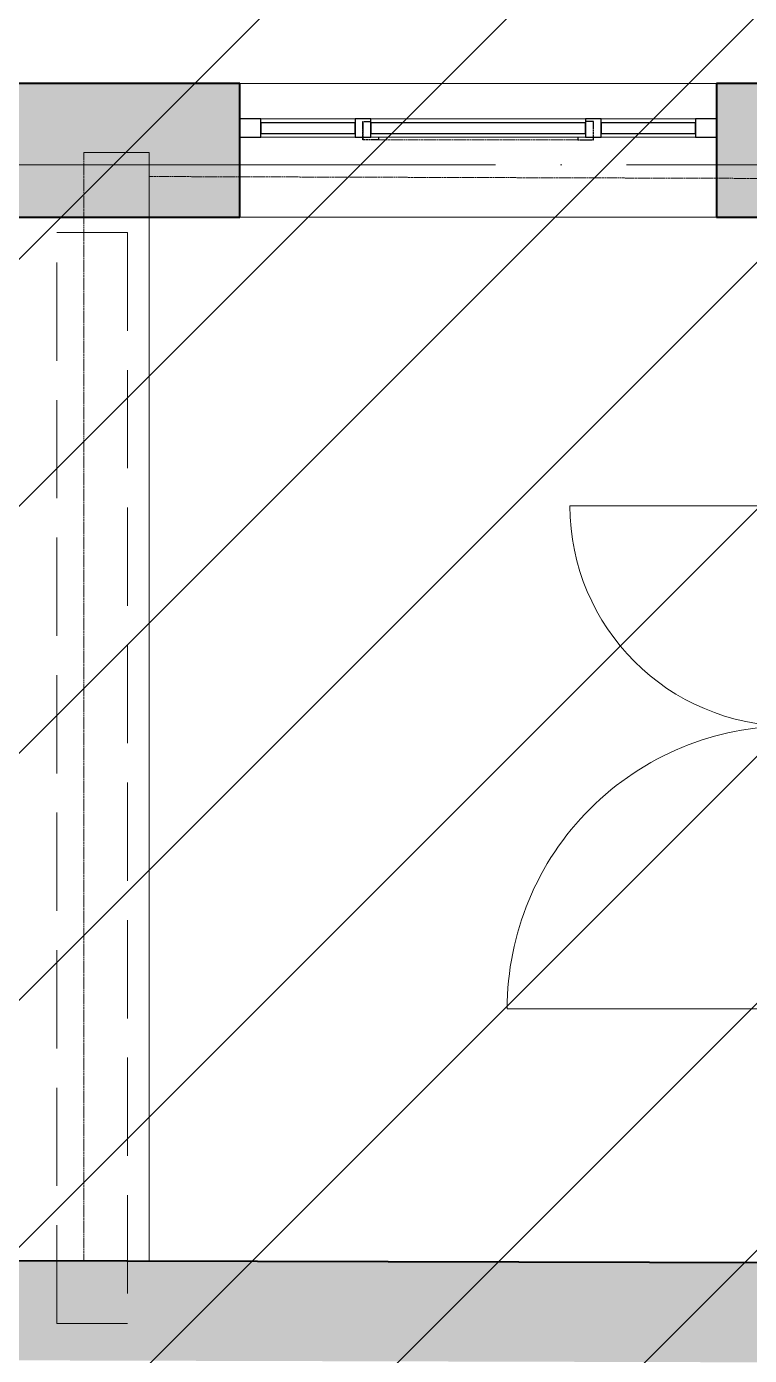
# Model space of a CAD drawing. Header units: millimetres. Extents: x -269164 to 430575, y -569542 to 36130.
# Drawn here: x 197308 to 200067, y -421911 to -416838 of the extents above; entities that cross this region are included whole.
import ezdxf

# ---------------------------------------------------------------- set-up
doc = ezdxf.new("R2010")
doc.units = ezdxf.units.MM
for name, pattern in [('ADSK_Линия сетки', [25, 20, -2.5, 0, -2.5]), ('ADSK_Сверху', [4.5, 3, -1.5]), ('GOST2.303 4', [7, 5, -2, 0])]:
    doc.linetypes.add(name, pattern=pattern)
for name, color, linetype, lineweight in [('_ Окна', 7, 'Continuous', 30), ('Витраж', 7, 'Continuous', 18), ('Двери', 7, 'Continuous', 18), ('Каркас', 7, 'Continuous', 18), ('Окна', 7, 'Continuous', 18), ('Оси', 7, 'Continuous', 9), ('Панели витража', 7, 'Continuous', 18), ('Перекрытие', 7, 'Continuous', 18), ('Стены внутренние', 7, 'Continuous', 18), ('Стены наружные', 7, 'Continuous', 18)]:
    doc.layers.add(name, color=color, linetype=linetype, lineweight=lineweight)

# ---------------------------------------------------------------- blocks, each defined once
blk = doc.blocks.new('Прямоугольный импост - 70х20_60мм-1225109-03 План 3-го этажа маркировочный')
at = {"layer": 'Витраж', "color": 253, "linetype": 'ADSK_Сверху', "true_color": 0xaaaaaa}
for p, q in [((39644.1, 2434.5), (39644.1, 2364.5)), ((39724.1, 2434.5), (39644.1, 2434.5)), ((40114.1, 2434.5), (40084.1, 2434.5)), ((39724.1, 2364.5), (39644.1, 2364.5)), ((40114.1, 2364.5), (40084.1, 2364.5))]:
    blk.add_line(p, q, dxfattribs=at)
blk = doc.blocks.new('Прямоугольный импост - 70х20_60мм-1236811-03 План 3-го этажа маркировочный')
at = {"layer": 'Витраж', "color": 253, "linetype": 'ADSK_Сверху', "true_color": 0xaaaaaa}
for p, q in [((-80, 35), (0, 35)), ((0, 35), (0, -35)), ((0, -35), (-80, -35))]:
    blk.add_line(p, q, dxfattribs=at)
blk = doc.blocks.new('Прямоугольный импост - 70х20_60мм-1236812-03 План 3-го этажа маркировочный')
at = {"layer": 'Витраж', "color": 253, "linetype": 'ADSK_Сверху', "true_color": 0xaaaaaa}
for p, q in [((0, 35), (-80, 35)), ((0, -35), (0, 35)), ((-80, -35), (0, -35))]:
    blk.add_line(p, q, dxfattribs=at)
blk = doc.blocks.new('Прямоугольный импост - 70х20_60мм-1225111-03 План 3-го этажа маркировочный')
at = {"layer": 'Витраж', "color": 253, "linetype": 'ADSK_Сверху', "true_color": 0xaaaaaa}
for p, q in [((40144.1, 2434.5), (40114.1, 2434.5)), ((40994.1, 2434.5), (40964.1, 2434.5)), ((40144.1, 2364.5), (40114.1, 2364.5)), ((40994.1, 2364.5), (40964.1, 2364.5))]:
    blk.add_line(p, q, dxfattribs=at)
blk = doc.blocks.new('Витраж-тент со смещением вовне - 60мм 30 сдвиг-1466982-03 План 3-го этажа маркировочный')
at = {"layer": '_ Окна', "color": 253, "linetype": 'ADSK_Сверху', "true_color": 0xaaaaaa}
for p, q in [((-440, 25), (-440, -45)), ((-440, 25), (-410, 25)), ((-440, -45), (-440, 25)), ((440, 25), (410, 25)), ((440, -45), (440, 25)), ((440, -45), (440, 25)), ((-380, -45), (-440, -45)), ((-380, -35), (-380, -45)), ((380, -35), (380, -45)), ((380, -45), (440, -45))]:
    blk.add_line(p, q, dxfattribs=at)
at = {"layer": 'Окна', "color": 253, "linetype": 'ADSK_Сверху', "true_color": 0xaaaaaa}
blk.add_line((-380, -45), (380, -45), dxfattribs=at)
blk = doc.blocks.new('Прямоугольный импост - 70х20_60мм-1225113-03 План 3-го этажа маркировочный')
at = {"layer": 'Витраж', "color": 253, "linetype": 'ADSK_Сверху', "true_color": 0xaaaaaa}
for p, q in [((41024.1, 2434.5), (40994.1, 2434.5)), ((41464.1, 2434.5), (41384.1, 2434.5)), ((41464.1, 2364.5), (41464.1, 2434.5)), ((41024.1, 2364.5), (40994.1, 2364.5)), ((41464.1, 2364.5), (41384.1, 2364.5))]:
    blk.add_line(p, q, dxfattribs=at)
blk = doc.blocks.new('Прямоугольный импост - 70х60мм-1236807-03 План 3-го этажа маркировочный')
at = {"layer": 'Витраж', "color": 253, "linetype": 'ADSK_Сверху', "true_color": 0xaaaaaa}
for p, q in [((-30, 35), (30, 35)), ((30, -35), (-30, -35))]:
    blk.add_line(p, q, dxfattribs=at)
blk = doc.blocks.new('Прямоугольный импост - 70х60мм-1225009-03 План 3-го этажа маркировочный')
at = {"layer": 'Витраж', "color": 253, "linetype": 'ADSK_Сверху', "true_color": 0xaaaaaa}
for p, q in [((41024.1, 2434.5), (41024.1, 2364.5)), ((41384.1, 2434.5), (41024.1, 2434.5)), ((41384.1, 2364.5), (41384.1, 2434.5)), ((41384.1, 2364.5), (41024.1, 2364.5))]:
    blk.add_line(p, q, dxfattribs=at)
blk = doc.blocks.new('Прямоугольный импост - 70х60мм-1242018-03 План 3-го этажа маркировочный')
at = {"layer": 'Витраж', "color": 253, "linetype": 'ADSK_Сверху', "true_color": 0xaaaaaa}
for p, q in [((40144.1, 2434.5), (40144.1, 2364.5)), ((40964.1, 2434.5), (40144.1, 2434.5)), ((40964.1, 2364.5), (40964.1, 2434.5)), ((40964.1, 2364.5), (40144.1, 2364.5))]:
    blk.add_line(p, q, dxfattribs=at)
blk = doc.blocks.new('Системная панель - _AR_Стекло_40мм_привязка по центру-V59-03 План 3-го этажа маркировочный')
at = {"layer": 'Панели витража', "lineweight": 30}
for p, q in [((180, 20), (-180, 20)), ((-180, 20), (-180, -20)), ((180, -20), (180, 20)), ((-180, -20), (180, -20))]:
    blk.add_line(p, q, dxfattribs=at)
blk = doc.blocks.new('Прямоугольный импост - 70х40_60мм-V41-03 План 3-го этажа маркировочный')
at = {"layer": 'Витраж'}
for p, q in [((3738.5, 27378.6), (3738.5, 27738.6)), ((3808.5, 27378.6), (3808.5, 27738.6))]:
    blk.add_line(p, q, dxfattribs=at)
blk = doc.blocks.new('Прямоугольный импост - 70х20_60мм-V60-03 План 3-го этажа маркировочный')
at = {"layer": 'Витраж', "lineweight": 30}
for p, q in [((-80, 35), (0, 35)), ((-80, -35), (-80, 35)), ((0, 35), (0, -35)), ((0, -35), (-80, -35))]:
    blk.add_line(p, q, dxfattribs=at)
blk = doc.blocks.new('Прямоугольный импост - 70х20_60мм-V61-03 План 3-го этажа маркировочный')
at = {"layer": 'Витраж', "lineweight": 30}
for p, q in [((0, 35), (-80, 35)), ((-80, 35), (-80, -35)), ((0, -35), (0, 35)), ((-80, -35), (0, -35))]:
    blk.add_line(p, q, dxfattribs=at)
blk = doc.blocks.new('Прямоугольный импост - 70х40_60мм-V20-03 План 3-го этажа маркировочный')
at = {"layer": 'Витраж'}
for p, q in [((-6006, 11415.4), (-6006, 11055.4)), ((-5936, 11415.4), (-5936, 11055.4))]:
    blk.add_line(p, q, dxfattribs=at)
blk = doc.blocks.new('Системная панель - _AR_Стекло_40мм_привязка по центру-V62-03 План 3-го этажа маркировочный')
at = {"layer": 'Панели витража', "lineweight": 30}
for p, q in [((410, 20), (-410, 20)), ((-410, 20), (-410, -20)), ((410, -20), (410, 20)), ((-410, -20), (410, -20))]:
    blk.add_line(p, q, dxfattribs=at)
blk = doc.blocks.new('Прямоугольный импост - 70х40_60мм-V22-03 План 3-го этажа маркировочный')
at = {"layer": 'Витраж'}
for p, q in [((-6006, 10995.4), (-6006, 10175.4)), ((-5936, 10995.4), (-5936, 10175.4))]:
    blk.add_line(p, q, dxfattribs=at)
blk = doc.blocks.new('Прямоугольный импост - 70х60мм-V63-03 План 3-го этажа маркировочный')
at = {"layer": 'Витраж', "lineweight": 30}
for p, q in [((-30, 35), (30, 35)), ((-30, -35), (-30, 35)), ((30, 35), (30, -35)), ((30, -35), (-30, -35))]:
    blk.add_line(p, q, dxfattribs=at)
blk = doc.blocks.new('Дверь-Витраж-Двойная-Витрина - Дв-6-2336945-03 План 3-го этажа маркировочный')
at = {"layer": 'Двери'}
for p, q in [((-959.8125, 40), (-959.8125, 1095.175)), ((959.8125, 40), (959.8125, 855.55))]:
    blk.add_line(p, q, dxfattribs=at)
for centre, radius, start, end in [((-959.8125, 15.55), 1079.625, 0, 90), ((959.8125, 15.55), 840, 90, 180)]:
    blk.add_arc(centre, radius, start, end, dxfattribs=at)

msp = doc.modelspace()

# ---------------------------------------------------------------- hatches: boundary and pattern name
at = {"lineweight": 13, "true_color": 0x636466}
h = msp.add_hatch(dxfattribs=at)
h.set_pattern_fill('ANSI31', color=251, scale=210)
h.set_pattern_definition([(45, (-1914008.9, -109463.3), (-471.46345, 471.46345), [])])
h.paths.add_polyline_path([(234958.19, -379662.32), (191467.82, -379662.32), (191467.82, -437206.01), (234958.19, -437206.01)])
at = {"layer": 'Стены внутренние', "true_color": 0xc0c0c0}
h = msp.add_hatch(color=9, dxfattribs=at)
h.paths.add_polyline_path([(220305.97, -421990.5), (220303.14, -421610.49), (214126.17, -421594.16), (214125.16, -421974.16), (220248.21, -421990.35)])
h.paths.add_polyline_path([(212625.17, -421970.2), (212625.99, -421590.2), (208077.14, -421578.18), (208076.14, -421958.17), (211751.34, -421967.89)])
h.paths.add_polyline_path([(206533.18, -421954.1), (206533.18, -421574.09), (205555.17, -421571.51), (205555.17, -421951.51)])
h.paths.add_polyline_path([(204054.17, -421947.54), (204054.99, -421567.54), (197068.18, -421549.08), (197067.17, -421929.07), (203726.36, -421946.68)])
h.paths.add_polyline_path([(195521.88, -421924.99), (195522.89, -421544.99), (193346.25, -421539.24), (193345.24, -421919.24), (194979.68, -421923.56)])
h.paths.add_polyline_path([(191845.25, -421915.27), (191845.25, -421535.27), (188699, -421526.95), (188698, -421906.95)])
h.paths.add_polyline_path([(187164.01, -421902.9), (187164.01, -421522.9), (186315.93, -421520.65), (186316.67, -421900.66), (187139.3, -421902.83)])
at = {"layer": 'Стены наружные', "true_color": 0xc0c0c0}
h = msp.add_hatch(color=9, dxfattribs=at)
h.paths.add_polyline_path([(217434.81, -417565.29), (217434.81, -417055.29), (214011.72, -417055.29), (214011.72, -417565.29), (217310.94, -417565.29)])
h.paths.add_polyline_path([(211213.74, -417565.29), (212191.72, -417565.29), (212191.72, -417055.29), (211213.74, -417055.29), (211213.74, -417515.02)])
h.paths.add_polyline_path([(189394.22, -417565.29), (192475.81, -417565.29), (192475.81, -417055.29), (189014.22, -417055.29), (189014.22, -417619.04), (188533.6, -417614.66), (188533.59, -417995), (189394.22, -417999.04)])
h.paths.add_polyline_path([(200570.07, -417565.29), (200915.27, -417565.29), (200915.27, -417055.29), (199941.57, -417055.29), (199941.57, -417565.29)])
h.paths.add_polyline_path([(194295.81, -417565.29), (195329.77, -417565.29), (195329.77, -417055.29), (194295.81, -417055.29), (194295.81, -417395.29)])
h.paths.add_polyline_path([(198121.57, -417565.29), (198121.57, -417055.29), (197149.77, -417055.29), (197149.77, -417565.29), (197519.41, -417565.29)])
h.paths.add_polyline_path([(203754.31, -417565.29), (203754.31, -417055.29), (202735.27, -417055.29), (202735.27, -417565.29)])
h.paths.add_polyline_path([(208679.21, -417565.29), (209393.74, -417565.29), (209393.74, -417055.29), (208361.76, -417055.29), (208361.76, -417565.29)])
h.paths.add_polyline_path([(205574.31, -417565.29), (206541.76, -417565.29), (206541.76, -417055.29), (205574.31, -417055.29), (205574.31, -417424.29)])

# ---------------------------------------------------------------- linework, layer by layer
at = {"layer": 'Каркас', "color": 253, "linetype": 'ADSK_Сверху', "true_color": 0xaaaaaa}
for p, q in [((197776.38, -417318.21), (197526.38, -417318.21)), ((197526.38, -417318.21), (197526.38, -421550.29)), ((197776.38, -417318.21), (197776.38, -421550.95)), ((197776.38, -421550.95), (197526.38, -421550.29))]:
    msp.add_line(p, q, dxfattribs=at)
at = {"layer": 'Каркас', "color": 253, "linetype": 'ADSK_Сверху', "true_color": 0xb2b2b2}
for p, q in [((197526.38, -417318.21), (197776.38, -417318.21)), ((197526.38, -417318.21), (197526.38, -421550.29)), ((197776.38, -421550.95), (197776.38, -417318.21)), ((197526.38, -421550.29), (197776.38, -421550.95))]:
    msp.add_line(p, q, dxfattribs=at)
at = {"layer": 'Каркас', "color": 30, "linetype": 'GOST2.303 4', "ltscale": 75, "true_color": 0xf26722}
msp.add_lwpolyline([(197423.17, -417623.95), (197693.17, -417623.95), (197693.17, -421788.69), (197423.17, -421788.69), (197423.17, -417623.95)], dxfattribs=at)
at = {"layer": 'Оси', "linetype": 'ADSK_Линия сетки', "ltscale": 100}
msp.add_line((167096.68, -417365.13), (235324.62, -417365.13), dxfattribs=at)
at = {"layer": 'Перекрытие', "color": 9, "linetype": 'ADSK_Сверху', "true_color": 0xaad4d4}
msp.add_line((197776.38, -417410.22), (208861.96, -417444.29), dxfattribs=at)
at = {"layer": 'Стены внутренние', "lineweight": 40}
msp.add_line((204055.17, -421567.54), (197045.78, -421549.02), dxfattribs=at)
at = {"layer": 'Стены наружные', "lineweight": 40}
for p, q in [((198121.57, -417055.29), (197149.77, -417055.29)), ((198121.57, -417565.29), (198121.57, -417055.29)), ((200915.27, -417055.29), (199941.57, -417055.29)), ((199941.57, -417055.29), (199941.57, -417565.29)), ((197149.77, -417565.29), (198121.57, -417565.29)), ((199941.57, -417565.29), (200197.63, -417565.29))]:
    msp.add_line(p, q, dxfattribs=at)
at = {"layer": 'Стены наружные'}
for p, q in [((198121.57, -417055.29), (199941.57, -417055.29)), ((199941.57, -417565.29), (198121.57, -417565.29))]:
    msp.add_line(p, q, dxfattribs=at)

# ---------------------------------------------------------------- block references
at = {"layer": '_ Окна', "color": 253, "linetype": 'ADSK_Сверху', "true_color": 0xaaaaaa}
msp.add_blockref('Витраж-тент со смещением вовне - 60мм 30 сдвиг-1466982-03 План 3-го этажа маркировочный', (199031.57, -417225.29), dxfattribs=at)
at = {"layer": 'Витраж', "color": 253, "linetype": 'ADSK_Сверху', "true_color": 0xaaaaaa, "rotation": 180}
for name, p in [('Прямоугольный импост - 70х20_60мм-1236812-03 План 3-го этажа маркировочный', (198121.57, -417225.29)), ('Прямоугольный импост - 70х20_60мм-1225113-03 План 3-го этажа маркировочный', (239585.67, -414825.78)), ('Прямоугольный импост - 70х60мм-1225009-03 План 3-го этажа маркировочный', (239585.67, -414825.78)), ('Прямоугольный импост - 70х20_60мм-1225111-03 План 3-го этажа маркировочный', (239585.67, -414825.78)), ('Прямоугольный импост - 70х60мм-1242018-03 План 3-го этажа маркировочный', (239585.67, -414825.78)), ('Прямоугольный импост - 70х20_60мм-1225109-03 План 3-го этажа маркировочный', (239585.67, -414825.78)), ('Прямоугольный импост - 70х60мм-1225009-03 План 3-го этажа маркировочный', (240885.67, -414825.78))]:
    msp.add_blockref(name, p, dxfattribs=at)
at = {"layer": 'Витраж'}
for name, p, rotation in [('Прямоугольный импост - 70х20_60мм-V61-03 План 3-го этажа маркировочный', (198121.57, -417225.29), 180), ('Прямоугольный импост - 70х40_60мм-V41-03 План 3-го этажа маркировочный', (225940.19, -420998.79), 90.00000000000072), ('Прямоугольный импост - 70х40_60мм-V22-03 План 3-го этажа маркировочный', (188446.18, -423196.33), 270.0000000000005), ('Прямоугольный импост - 70х40_60мм-V20-03 План 3-го этажа маркировочный', (188446.18, -423196.33), 270.0000000000002)]:
    msp.add_blockref(name, p, dxfattribs=dict(at, rotation=rotation))
at = {"layer": 'Витраж', "color": 253, "linetype": 'ADSK_Сверху', "true_color": 0xaaaaaa, "extrusion": (0, 0, -1), "rotation": 180}
for name, p in [('Прямоугольный импост - 70х60мм-1236807-03 План 3-го этажа маркировочный', (-198591.57, -417225.29)), ('Прямоугольный импост - 70х60мм-1236807-03 План 3-го этажа маркировочный', (-199471.57, -417225.29)), ('Прямоугольный импост - 70х20_60мм-1236811-03 План 3-го этажа маркировочный', (-199941.57, -417225.29))]:
    msp.add_blockref(name, p, dxfattribs=at)
at = {"layer": 'Витраж', "extrusion": (0, 0, -1), "rotation": 180}
for name, p in [('Прямоугольный импост - 70х60мм-V63-03 План 3-го этажа маркировочный', (-198591.57, -417225.29)), ('Прямоугольный импост - 70х60мм-V63-03 План 3-го этажа маркировочный', (-199471.57, -417225.29)), ('Прямоугольный импост - 70х20_60мм-V60-03 План 3-го этажа маркировочный', (-199941.57, -417225.29))]:
    msp.add_blockref(name, p, dxfattribs=at)
at = {"layer": 'Двери', "rotation": 89.99999999999993}
msp.add_blockref('Дверь-Витраж-Двойная-Витрина - Дв-6-2336945-03 План 3-го этажа маркировочный', (200237.63, -419627.45), dxfattribs=at)
at = {"layer": 'Панели витража'}
for name, p in [('Системная панель - _AR_Стекло_40мм_привязка по центру-V59-03 План 3-го этажа маркировочный', (198381.57, -417225.29)), ('Системная панель - _AR_Стекло_40мм_привязка по центру-V62-03 План 3-го этажа маркировочный', (199031.57, -417225.29)), ('Системная панель - _AR_Стекло_40мм_привязка по центру-V59-03 План 3-го этажа маркировочный', (199681.57, -417225.29))]:
    msp.add_blockref(name, p, dxfattribs=at)

doc.saveas('drawing.dxf')
